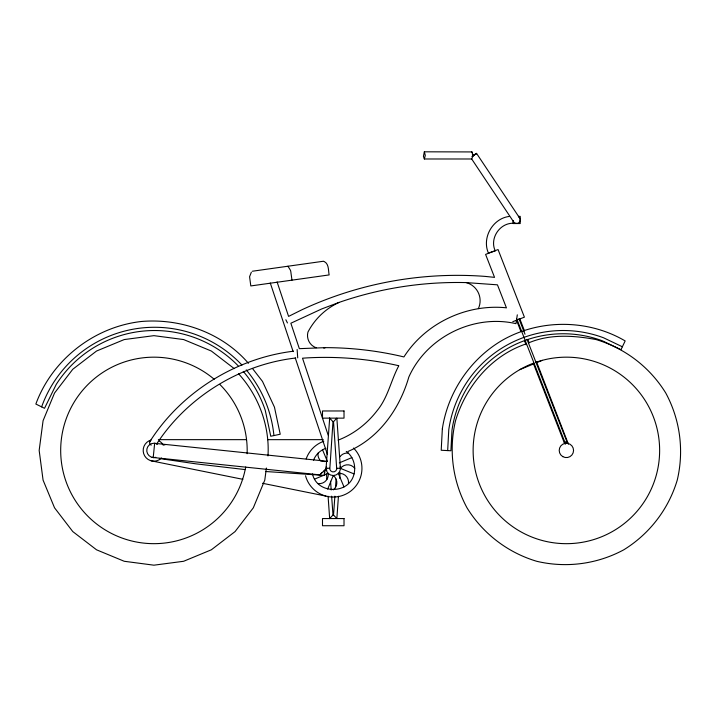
<?xml version="1.0" encoding="UTF-8"?>
<svg xmlns="http://www.w3.org/2000/svg" width="717" height="717" viewBox="0 0 717 717"><rect width="100%" height="100%" fill="white"/><g stroke="black" fill="none" stroke-linecap="round" stroke-linejoin="round"><path stroke-width="1.08" d="M154.684 443.913L154.657 443.321L153.214 457.518L319.907 474.878L326.782 467.914M324.308 470.836L324.434 475.416L324.935 471.221M472.664 156.324L472.225 152.291M447.668 450.59L448.779 429.725A115.58 115.58 0 0 1 603.517 337.77L622.374 346.777M326.083 468.353L329.668 418.136M312.469 473.919C317.031 494.596 349.493 494.596 354.046 473.919L340.432 468.353L336.847 418.136L333.53 421.695L336.721 469.276A3.585 3.585 0 0 1 329.793 469.276L332.984 421.695L329.641 418.11M338.442 496.245L336.847 518.561L333.53 515.003L334.884 496.164M335.475 487.802L336.103 479.099M339.715 478.391L340.109 472.817M472.736 156.324L471.75 158.986L424.347 158.986L423.433 156.324L424.347 151.816L472.064 151.932M266.383 468.022L264.788 480.121L253.325 507.806L235.086 531.575L211.318 549.814L183.633 561.277L153.931 565.184L124.229 561.277L96.553 549.814L72.776 531.575L54.537 507.806L43.074 480.121L39.166 450.419L43.074 420.718L54.537 393.033L72.776 369.264L96.553 351.025L124.229 339.562L153.931 335.655L183.633 339.562L211.318 351.025L234.208 368.592M267.979 455.922C269.879 426.059 258.667 395.748 238.465 373.665M354.046 473.919C356.08 465.763 353.239 456.335 346.248 451.423M516.572 319.719L516.652 319.155M516.76 318.465L517.307 314.835M568.393 444.155L536.54 361.78M324.989 461.587L320.92 460.959M327.687 489.137L333.262 475.523A7.17 7.17 0 0 0 340.19 466.498M313.544 460.189C315.597 454.641 320.374 450.168 325.957 448.286M518.821 216.785L476.563 153.402L473.086 155.912M293.495 351.205C235.678 358.168 180.971 392.477 149.772 441.708L149.602 443.285A3.477 1.873 33.1 0 0 151.188 445.167M471.508 151.932L472.485 152.864M156.611 444.065C187.164 397.021 240.025 364.326 295.762 358.007M319.907 474.878L321.987 472.467M251.344 272.218L249.579 276.735L250.807 285.94L329.139 274.925C328.225 270.551 329.13 263.973 324.218 261.526M329.641 518.597L332.984 515.003L331.639 496.164M472.557 155.921L476.563 153.402L473.794 155.284M471.929 156.494L473.39 155.517M473.014 155.804L476.572 153.411M347.969 451.486C379.051 438.239 399.647 408.798 408.815 377.088C426.525 337.16 473.444 313.822 515.98 323.663L516.509 320.158L520.918 331.532M424.347 158.986L425.298 155.401L424.347 151.816M339.302 462.877L351.895 457.589M314.62 479.108L328.189 473.426A8.963 8.963 0 0 1 318.043 483.572M526.43 343.81C491.566 355.3 466.005 386.176 455.528 420.718C448.537 450.186 452.606 481.143 466.991 507.806C482.891 533.591 507.654 552.592 536.674 561.277C566.152 568.267 597.109 564.189 623.763 549.814C649.548 533.914 668.558 509.142 677.242 480.121C684.233 450.652 680.155 419.696 665.77 393.033C649.88 367.247 625.107 348.247 596.087 339.562C573.815 335.422 549.733 333.79 528.483 342.959M519.753 369.658L534.174 363.689M536.208 362.847L542.249 360.346M338.137 440.139C353.633 434.206 367.221 423.666 377.241 410.483C387.987 397.406 390.98 380.342 398.804 365.742L398.177 365.589A329.578 329.578 0 0 0 306.984 357.891L302.52 358.204L328.216 435.3M512.789 321.691L524.405 317.156L498.055 249.552L485.597 254.41L494.542 277.362L485.176 276.403A368.108 368.108 0 0 0 301.839 309.807L288.584 316.403L277.094 281.924M339.087 302.404L321.799 308.902L290.86 323.233L299.339 348.659L325.348 347.646A339.32 339.32 0 0 1 400.337 356.089L403.913 356.949C425.235 323.484 465.781 304.08 505.207 307.692L506.444 307.88L497.455 284.828L466.193 282.597A360.974 360.974 0 0 0 339.087 302.404A66.349 66.349 0 0 0 307.934 332.096A13.085 13.085 0 0 0 315.946 347.7L316.197 347.772M495.223 250.878L488.42 253.083C481.734 237.883 492.516 218.721 508.953 216.471M565.301 441.744L564.315 442.685L565.39 444.19M252.357 271.232L323.582 261.221M324.362 470.469L326.8 470.146M326.056 468.353L329.659 468.246M340.297 468.353L340.458 468.353A8.963 8.963 0 0 1 354.781 468.353M518.427 216.373L520.219 216.373L520.219 223.543L513.049 223.543L513.049 220.854M332.984 421.695L333.53 421.695M158.385 439.655L246.379 439.655M267.54 439.655L323.233 439.655M332.984 515.003L333.53 515.003M336.856 468.246L340.458 468.353M324.434 475.416L265.675 471.517M245.151 469.59L196.144 463.872L159.416 458.504M154.657 443.321L326.898 461.264M513.184 220.917A3.486 3.424 -33.7 0 0 514.806 223.023L516.581 223.462M152.076 457.347L153.931 457.589M162.741 444.585L164.928 444.934M151.144 460.816L242.857 479.323M262.512 483.285L325.832 496.065M566.331 441.833L568.366 443.42M471.616 158.878L512.619 220.388M287.965 266.231L290.466 270.291A6.776 3.504 82 0 1 290.985 273.052L291.98 280.15M248.44 363.295C222.36 333.029 181.204 318.178 141.67 321.458C94.42 326.665 52.26 359.378 35.85 404.038L44.526 408.296L56.222 384.429A116.674 116.674 0 0 1 238.125 365.769M252.456 368.466L262.494 381.408L274.459 407.166L280.222 434.224L270.766 436.241L265.236 410.241A116.674 116.674 0 0 0 243.278 371.406M285.85 319.755L287.445 322.946M344.017 486.986L338.334 473.426A8.963 8.963 0 0 1 348.471 483.572M322.498 449.711L327.373 461.345M519.87 319.002L524.494 330.878M527.981 339.813L529.11 342.726M518.956 318.689L525.023 334.239M527.022 339.365L567.156 442.335M516.814 318.984L565.39 443.59M524.45 340.602L526.072 344.752M533.403 363.555L564.396 443.07M270.282 283.009L293.154 351.617M295.252 357.926L327.382 454.309M495.16 250.681C489.415 238.241 499.955 222.637 513.641 223.265L513.435 220.8M472.575 153.608L472.7 155.401M567.255 442.783L567.299 443.267M297.134 349.466L297.716 357.882M330.573 481.268L331.191 489.98M326.486 473.928L326.88 479.512M328.081 496.245L329.668 518.561M535.904 362.291A93.246 93.246 0 0 1 658.081 467.359A93.246 93.246 0 0 1 506.426 521.842A93.246 93.246 0 0 1 533.807 363.044M245.698 467A93.246 93.246 0 0 1 121.675 537.911A93.246 93.246 0 0 1 73.376 403.456A93.246 93.246 0 0 1 214.168 379.239M219.868 384.482A93.246 93.246 0 0 1 247.123 453.727M353.544 448.062A28.689 28.689 0 0 1 347.602 493.197A28.689 28.689 0 0 1 305.541 475.774M306.177 458.88A28.689 28.689 0 0 1 323.788 441.269M320.58 460.744A8.963 8.963 0 0 1 318.043 453.135M339.966 456.72A8.963 8.963 0 0 1 348.471 453.135M333.262 489.872A8.963 8.963 0 0 0 333.262 475.523A7.17 7.17 0 0 1 326.334 466.498M161.54 458.029A10.764 10.764 0 0 1 144.619 455.797A10.764 10.764 0 0 1 151.144 440.023M159.308 441.098A10.764 10.764 0 0 1 163.252 445.042M155.786 457.347A7.17 7.17 0 0 1 146.824 451.352A7.17 7.17 0 0 1 153.931 443.249L155.786 443.491A7.17 7.17 0 0 1 157.516 444.208M466.193 282.597A18.732 18.732 0 0 1 478.356 308.633M325.348 347.646A13.085 13.085 0 0 1 323.815 348.139M149.772 441.708A3.639 1.963 33.1 0 1 150.238 441.421M515.64 223.354A3.639 3.576 -33.7 0 0 519.682 221.661L520.183 219.904A3.486 3.424 -33.7 0 0 518.454 216.892M41.631 406.871A119.918 119.918 0 0 1 241.934 365.052M246.236 369.891A119.918 119.918 0 0 1 273.921 435.569M442.344 428.802L441.206 450.249L450.903 450.76L451.988 430.182A112.336 112.336 0 0 1 602.379 340.817L620.976 349.69L625.161 340.933C587.438 318.742 538.485 318.868 500.824 341.14C469.608 360.006 447.775 392.737 442.344 428.802M344.017 410.966L322.498 410.966L322.498 418.136L344.017 418.136L344.017 410.966M344.017 518.561L322.498 518.561L322.498 525.731L344.017 525.731L344.017 518.561M562.791 456.63A7.17 7.17 0 0 0 573.555 450.419A7.17 7.17 0 0 0 562.791 444.208A7.17 7.17 0 0 0 562.791 456.63"/></g></svg>
